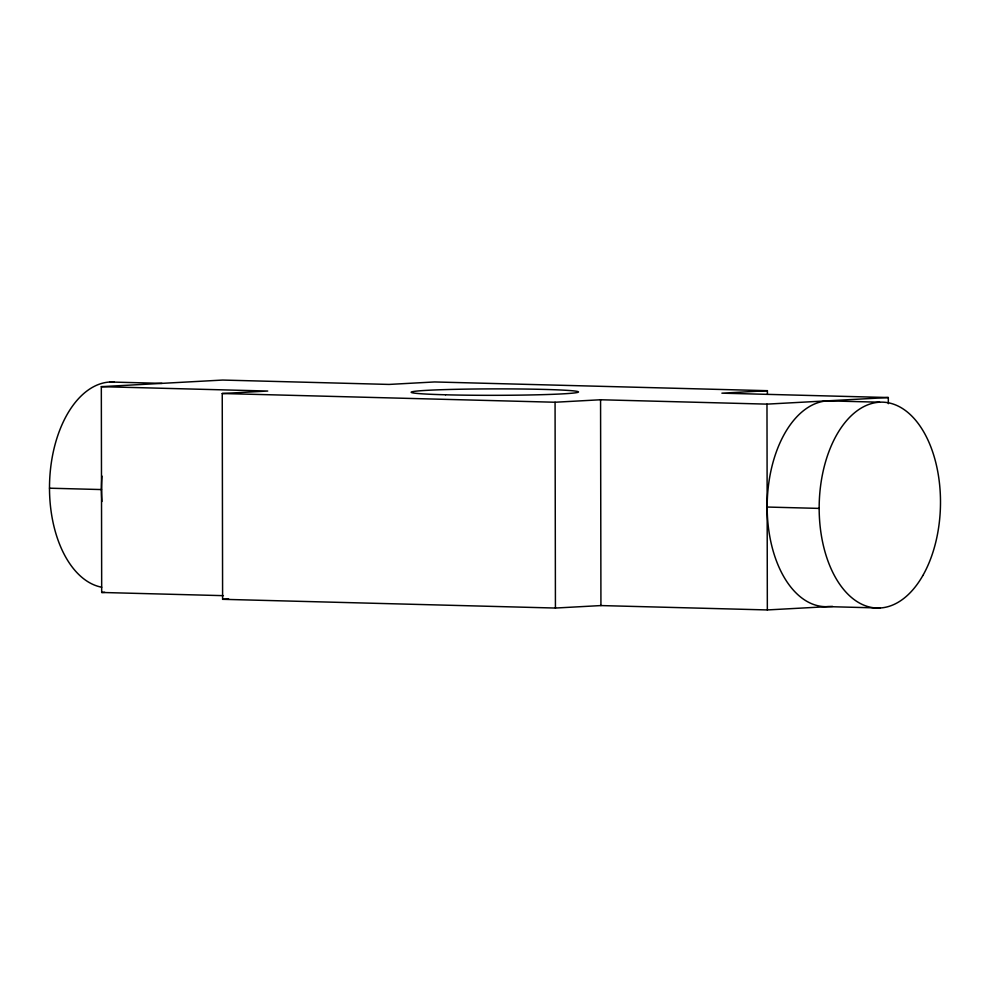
<?xml version="1.0" encoding="UTF-8"?>
<svg xmlns="http://www.w3.org/2000/svg" width="990" height="990" viewBox="0 0 990 990"><rect width="100%" height="100%" fill="white"/><g stroke="black" fill="none" stroke-linecap="round" stroke-linejoin="round"><path stroke-width="1.49" d="M223.418 595.658L101.685 592.466L101.326 386.669L222.663 380.061L389.07 384.429L434.573 381.954L767.399 390.691L767.411 393.76M832.553 606.387L767.337 609.939L600.93 605.571L555.427 608.046L222.602 599.309L222.243 393.513L267.733 391.038L101.326 386.669M222.243 393.513L555.068 402.237L600.571 399.762L766.978 404.13L888.315 397.535L888.327 403.685M767.399 390.691L721.896 393.166L888.315 397.535M101.685 592.466L104.717 592.305M222.602 599.309L228.665 598.975M109.989 382.004L161.989 383.365M879.652 402.2L827.652 400.839A102.972 60.625 -88.5 0 0 767.163 507.041A102.972 60.625 -88.5 0 0 828.011 606.635L880.011 607.996M49.5 488.194L101.5 489.567M767.163 507.041L819.163 508.402M766.978 404.13L767.337 609.939M600.571 399.762L600.93 605.571M555.068 402.237L555.427 608.046M101.933 501.485A102.972 60.625 -88.5 0 1 101.995 476.103M101.71 587.218A102.972 60.625 -88.5 0 1 49.822 477.192A102.972 60.625 -88.5 0 1 114.296 382.029M445.525 394.787A83.667 3.218 -0.1 0 0 578.011 392.3A83.667 3.218 -0.1 0 0 460.919 389.219A83.667 3.218 -0.1 0 0 445.525 394.787M922.853 575.524A102.972 60.625 -88.5 0 0 895.356 404.848A102.972 60.625 -88.5 0 0 821.279 534.922A102.972 60.625 -88.5 0 0 922.853 575.524"/></g></svg>
